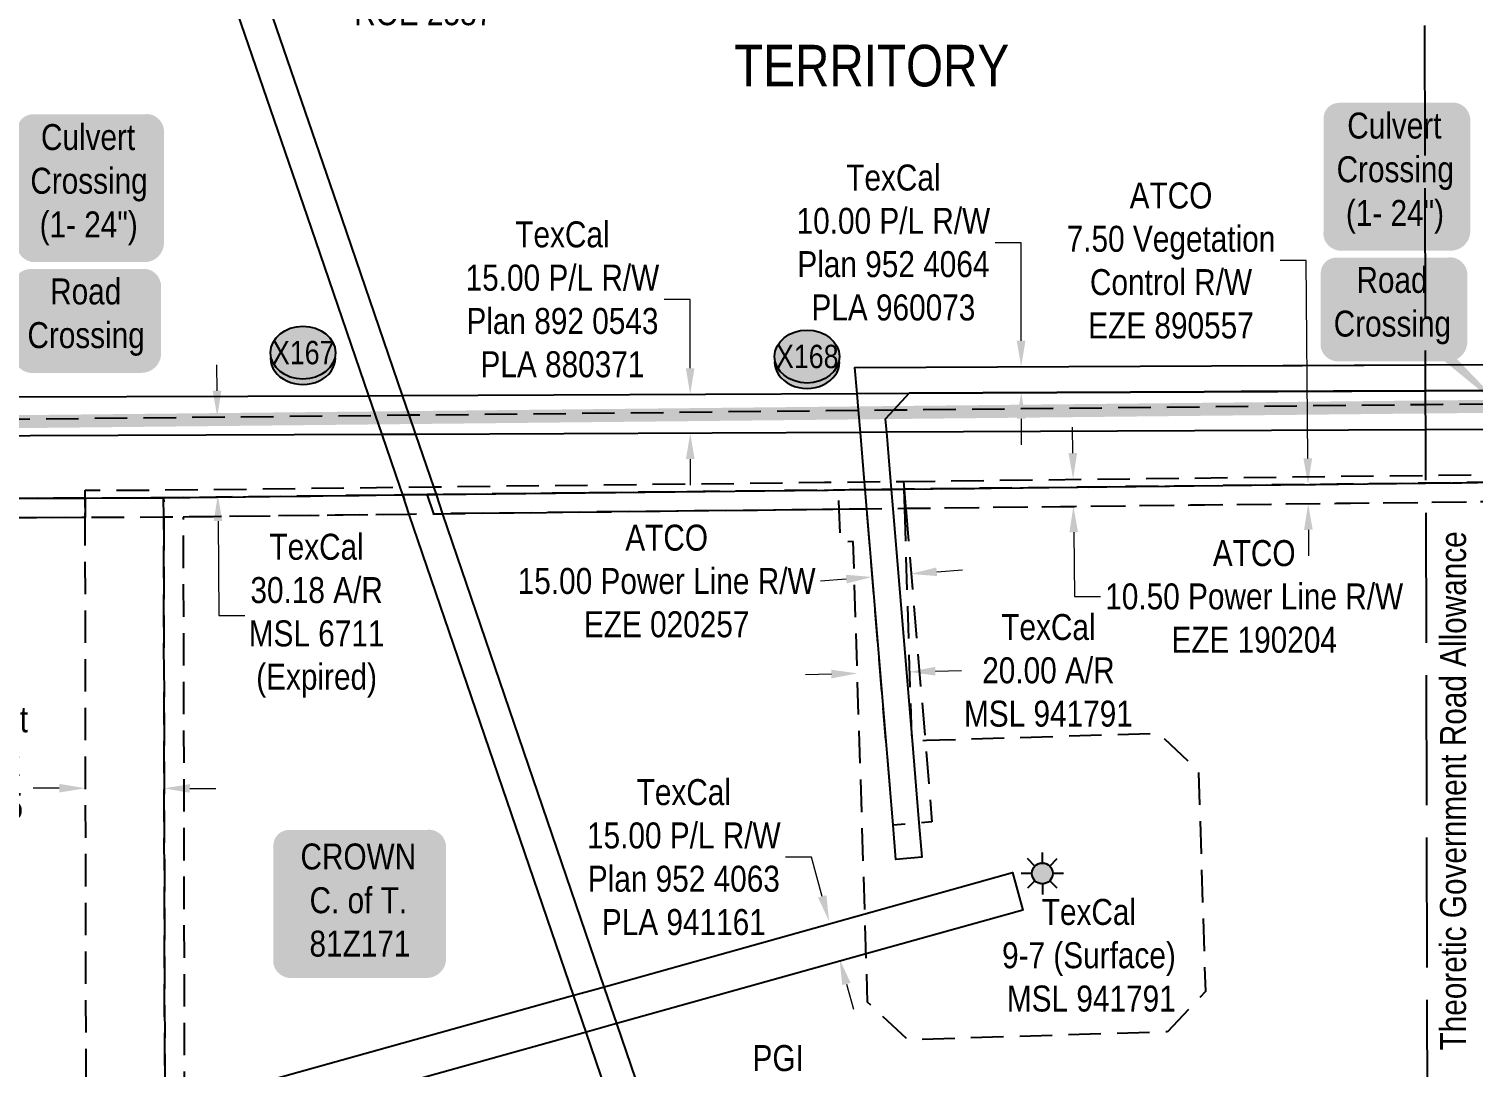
# Model space of a CAD drawing. Extents: x 500622 to 512229, y 6022177 to 6028063.
# Drawn here: x 510736 to 511292, y 6022600 to 6022999 of the extents above; entities that cross this region are included whole.
import ezdxf
from ezdxf.enums import TextEntityAlignment as Align

# ---------------------------------------------------------------- set-up
doc = ezdxf.new("R2010")
doc.units = 0
doc.header["$LTSCALE"] = 5
doc.header["$PDMODE"] = 3
doc.header["$PDSIZE"] = 30
for name, pattern in [('foc-ACCESSROAD', [3.75, 2.5, -1.25]), ('foc-EZE', [3.75, 2.5, -1.25]), ('foc-FLOWLINE', [3.75, 2.5, -1.25]), ('foc-UNSURVEYED', [12.5, 10, -2.5])]:
    doc.linetypes.add(name, pattern=pattern)
doc.layers.get('Defpoints').update_dxf_attribs({"color": 9})
for name, color, linetype in [('AS-OWNER', 7, 'Continuous'), ('AS-POWER', 104, 'foc-POWER'), ('CG-NOTES', 7, 'Continuous'), ('F-EZE', 190, 'foc-FLOWLINE'), ('F-RW', 190, 'Continuous'), ('F-WS', 190, 'foc-ACCESSROAD'), ('F-WS-S', 190, 'Continuous'), ('L-ROAD-T', 7, 'Continuous'), ('L-UNS-T', 3, 'Continuous'), ('L-USEC', 7, 'foc-UNSURVEYED'), ('P-BUFFER OUTLINE 30m', 40, 'foc-EZE'), ('P-CROSSINGS', 250, 'Continuous')]:
    doc.layers.add(name, color=color, linetype=linetype)
for name, color, linetype, lineweight in [('F-AR-T', 190, 'Continuous', 9), ('F-EZE-T', 190, 'Continuous', 9), ('F-RW-T', 190, 'Continuous', 9), ('F-WS-T', 190, 'Continuous', 9)]:
    doc.layers.add(name, color=color, linetype=linetype, lineweight=lineweight)
doc.styles.add('80', font='ARIALN.TTF', dxfattribs={"height": 10})
doc.styles.add('80CG', font='ARIALN.TTF', dxfattribs={"height": 10})
doc.styles.add('80L', font='ARIALN.TTF', dxfattribs={"height": 10})
doc.styles.add('Crossing', font='ARIALN.TTF', dxfattribs={"height": 10})
doc.styles.add('foc-LtypeFont', font='ARIALN.TTF', dxfattribs={"height": 7.35})
doc.linetypes.add('foc-POWER', pattern='A,6,-1,["P",foc-LtypeFont,S=0.2,R=0,X=-0.625,Y=-0.75],-1.24,4', length=12.24)
doc.linetypes.add('foc-POWER-NOLINE', pattern='A,0,-4,["P",foc-LtypeFont,S=0.2,R=0,X=-0.625,Y=-0.75],-8.24', length=12.24)
doc.dimstyles.new('Compass 5 000', dxfattribs={"dimscale": 5, "dimtxt": 9, "dimasz": 2, "dimexe": 0.2, "dimexo": 0.0625, "dimgap": 0.5, "dimtad": 0, "dimtih": 1, "dimtoh": 1, "dimzin": 0, "dimdsep": 46, "dimtxsty": '80CG', "dimcen": 0.1, "dimse1": 1, "dimse2": 1, "dimclrd": 256, "dimclrt": 256, "dimaunit": 1, "dimadec": 4, "dimazin": 0, "dimtfac": 0.06, "dimtofl": 0, "dimtmove": 0, "dimatfit": 1, "dimfxl": 0.2, "dimtolj": 1, "dimtzin": 0, "dimlwd": -1, "dimarcsym": 0})

# ---------------------------------------------------------------- blocks, each defined once
blk = doc.blocks.new('*D573')
at = {"layer": 'Defpoints', "color": 0, "transparency": 16777216}
for p in [(511074.95, 6022756.02), (511054.92, 6022755.47), (511075.06, 6022751.68)]:
    blk.add_point(p, dxfattribs=at)
at = {"layer": 'F-AR-T', "transparency": 16777216}
for p, q in [((511045.04, 6022750.86), (511035.04, 6022750.58)), ((511085.06, 6022751.95), (511095.06, 6022752.23))]:
    blk.add_line(p, q, dxfattribs=at)
for points in [[(511044.99, 6022752.52), (511045.09, 6022749.19), (511055.04, 6022751.13)], [(511085.01, 6022753.62), (511085.11, 6022750.29), (511075.06, 6022751.68)]]:
    blk.add_solid(points, dxfattribs=at)
at = {"layer": 'F-AR-T', "transparency": 16777216, "insert": (511128.55, 6022752.23), "char_height": 10, "attachment_point": 5, "style": '80CG'}
blk.add_mtext('\\A1;TexCal\\P20.00 A/R\\PMSL 941791', dxfattribs=at)
blk = doc.blocks.new('*D574')
at = {"layer": 'Defpoints', "color": 0, "transparency": 16777216}
for p in [(510758.12, 6022762.5), (510788.34, 6022762.45), (510758.02, 6022706.91)]:
    blk.add_point(p, dxfattribs=at)
at = {"layer": 'F-AR-T', "transparency": 16777216}
for p, q in [((510748.02, 6022706.92), (510738.02, 6022706.94)), ((510798.25, 6022706.84), (510808.25, 6022706.83))]:
    blk.add_line(p, q, dxfattribs=at)
for points in [[(510748.03, 6022708.59), (510748.02, 6022705.26), (510758.02, 6022706.91)], [(510798.25, 6022708.51), (510798.24, 6022705.17), (510788.25, 6022706.86)]]:
    blk.add_solid(points, dxfattribs=at)
at = {"layer": 'F-AR-T', "transparency": 16777216, "insert": (510707.98, 6022706.94), "char_height": 10, "attachment_point": 5, "style": '80CG'}
blk.add_mtext('\\A1;Paramount\\P30.18 A/R\\PMSL 6695\\P(Expired)', dxfattribs=at)
blk = doc.blocks.new('*D578')
at = {"layer": 'Defpoints', "color": 0, "transparency": 16777216}
for p in [(511060.45, 6022792.08), (511075.29, 6022793.27), (511060.76, 6022788.22)]:
    blk.add_point(p, dxfattribs=at)
at = {"layer": 'F-EZE-T', "transparency": 16777216}
for p, q in [((511085.57, 6022790.22), (511095.53, 6022791.03)), ((511050.79, 6022787.42), (511040.82, 6022786.62))]:
    blk.add_line(p, q, dxfattribs=at)
for points in [[(511085.43, 6022791.88), (511085.7, 6022788.56), (511075.6, 6022789.42)], [(511050.66, 6022789.08), (511050.92, 6022785.76), (511060.76, 6022788.22)]]:
    blk.add_solid(points, dxfattribs=at)
at = {"layer": 'F-EZE-T', "transparency": 16777216, "insert": (510981.68, 6022786.62), "char_height": 10, "attachment_point": 5, "style": '80CG'}
blk.add_mtext('\\A1;ATCO\\P15.00 Power Line R/W\\PEZE 020257', dxfattribs=at)
blk = doc.blocks.new('*D579')
at = {"layer": 'Defpoints', "color": 0, "transparency": 16777216}
for p in [(511192.33, 6022823.57), (511192.39, 6022816.07), (511228.47, 6022816.37)]:
    blk.add_point(p, dxfattribs=at)
at = {"layer": 'F-EZE-T', "transparency": 16777216}
for p, q in [((511227.68, 6022909.98), (511217.68, 6022909.98)), ((511228.32, 6022833.87), (511227.68, 6022909.98)), ((511228.55, 6022806.37), (511228.64, 6022796.37))]:
    blk.add_line(p, q, dxfattribs=at)
for points in [[(511229.99, 6022833.89), (511226.65, 6022833.86), (511228.41, 6022823.87)], [(511230.22, 6022806.38), (511226.89, 6022806.36), (511228.47, 6022816.37)]]:
    blk.add_solid(points, dxfattribs=at)
at = {"layer": 'F-EZE-T', "transparency": 16777216, "insert": (511175.71, 6022909.98), "char_height": 10, "attachment_point": 5, "style": '80CG'}
blk.add_mtext('\\A1;ATCO\\P7.50 Vegetation \\PControl R/W\\PEZE 890557', dxfattribs=at)
blk = doc.blocks.new('*D581')
at = {"layer": 'Defpoints', "color": 0, "transparency": 16777216}
for p in [(511245.4, 6022827.19), (511138.17, 6022815.45), (511245.52, 6022816.7)]:
    blk.add_point(p, dxfattribs=at)
at = {"layer": 'F-EZE-T', "transparency": 16777216}
for p, q in [((511137.93, 6022835.94), (511137.82, 6022845.94)), ((511138.29, 6022805.45), (511138.57, 6022780.67)), ((511138.57, 6022780.67), (511148.57, 6022780.67))]:
    blk.add_line(p, q, dxfattribs=at)
for points in [[(511139.6, 6022835.96), (511136.27, 6022835.92), (511138.05, 6022825.94)], [(511139.95, 6022805.47), (511136.62, 6022805.43), (511138.17, 6022815.45)]]:
    blk.add_solid(points, dxfattribs=at)
at = {"layer": 'F-EZE-T', "transparency": 16777216, "insert": (511207.71, 6022780.67), "char_height": 10, "attachment_point": 5, "style": '80CG'}
blk.add_mtext('\\A1;ATCO\\P10.50 Power Line R/W\\PEZE 190204', dxfattribs=at)
blk = doc.blocks.new('*D600')
at = {"layer": 'Defpoints', "color": 0, "transparency": 16777216}
for p in [(510808.79, 6022849.92), (510829, 6022850.07), (510829.23, 6022819.87)]:
    blk.add_point(p, dxfattribs=at)
at = {"layer": 'F-RW-T', "transparency": 16777216}
for p, q in [((510808.71, 6022859.92), (510808.64, 6022869.92)), ((510809.09, 6022809.72), (510809.35, 6022773.34)), ((510809.35, 6022773.34), (510819.35, 6022773.34))]:
    blk.add_line(p, q, dxfattribs=at)
for points in [[(510810.38, 6022859.93), (510807.05, 6022859.9), (510808.79, 6022849.92)], [(510810.75, 6022809.73), (510807.42, 6022809.71), (510809.01, 6022819.72)]]:
    blk.add_solid(points, dxfattribs=at)
at = {"layer": 'F-RW-T', "transparency": 16777216, "insert": (510847.02, 6022773.34), "char_height": 10, "attachment_point": 5, "style": '80CG'}
blk.add_mtext('\\A1;TexCal\\P30.18 A/R\\PMSL 6711\\P(Expired)', dxfattribs=at)
blk = doc.blocks.new('*D602')
at = {"layer": 'Defpoints', "color": 0, "transparency": 16777216}
for p in [(511044.19, 6022655.66), (510905.56, 6022617.36), (510909.55, 6022602.91)]:
    blk.add_point(p, dxfattribs=at)
at = {"layer": 'F-RW-T', "transparency": 16777216}
for p, q in [((511037.37, 6022680.34), (511027.37, 6022680.34)), ((511041.53, 6022665.3), (511037.37, 6022680.34)), ((511050.85, 6022631.56), (511053.51, 6022621.92))]:
    blk.add_line(p, q, dxfattribs=at)
for points in [[(511043.13, 6022665.74), (511039.92, 6022664.85), (511044.19, 6022655.66)], [(511052.45, 6022632.01), (511049.24, 6022631.12), (511048.18, 6022641.2)]]:
    blk.add_solid(points, dxfattribs=at)
at = {"layer": 'F-RW-T', "transparency": 16777216, "insert": (510988.29, 6022680.34), "char_height": 10, "attachment_point": 5, "style": '80CG'}
blk.add_mtext('\\A1;TexCal\\P15.00 P/L R/W\\PPlan 952 4063\\PPLA 941161', dxfattribs=at)
blk = doc.blocks.new('*D603')
at = {"layer": 'Defpoints', "color": 0, "transparency": 16777216}
for p in [(511118.07, 6022869.14), (511205.05, 6022869.27), (511205.07, 6022859.27)]:
    blk.add_point(p, dxfattribs=at)
at = {"layer": 'F-RW-T', "transparency": 16777216}
for p, q in [((511118, 6022916.9), (511108, 6022916.9)), ((511118.05, 6022879.14), (511118, 6022916.9)), ((511118.09, 6022849.14), (511118.11, 6022839.14))]:
    blk.add_line(p, q, dxfattribs=at)
for points in [[(511119.72, 6022879.14), (511116.38, 6022879.14), (511118.07, 6022869.14)], [(511119.76, 6022849.14), (511116.43, 6022849.14), (511118.08, 6022859.14)]]:
    blk.add_solid(points, dxfattribs=at)
at = {"layer": 'F-RW-T', "transparency": 16777216, "insert": (511068.91, 6022916.9), "char_height": 10, "attachment_point": 5, "style": '80CG'}
blk.add_mtext('\\A1;TexCal\\P10.00 P/L R/W\\PPlan 952 4064\\PPLA 960073', dxfattribs=at)
blk = doc.blocks.new('*D604')
at = {"layer": 'Defpoints', "color": 0, "transparency": 16777216}
for p in [(510990.73, 6022858.58), (511008, 6022858.6), (511008.02, 6022843.6)]:
    blk.add_point(p, dxfattribs=at)
at = {"layer": 'F-RW-T', "transparency": 16777216}
for p, q in [((510990.68, 6022895.03), (510980.68, 6022895.03)), ((510990.72, 6022868.58), (510990.68, 6022895.03)), ((510990.77, 6022833.58), (510990.78, 6022823.58))]:
    blk.add_line(p, q, dxfattribs=at)
for points in [[(510992.38, 6022868.58), (510989.05, 6022868.57), (510990.73, 6022858.58)], [(510992.44, 6022833.58), (510989.1, 6022833.58), (510990.75, 6022843.58)]]:
    blk.add_solid(points, dxfattribs=at)
at = {"layer": 'F-RW-T', "transparency": 16777216, "insert": (510941.59, 6022895.03), "char_height": 10, "attachment_point": 5, "style": '80CG'}
blk.add_mtext('\\A1;TexCal\\P15.00 P/L R/W\\PPlan 892 0543\\PPLA 880371', dxfattribs=at)
blk = doc.blocks.new('*D605')
at = {"layer": 'Defpoints', "color": 0, "transparency": 16777216}
for p in [(510820.19, 6023032.44), (510823.42, 6022985.11), (510834.96, 6022989.03)]:
    blk.add_point(p, dxfattribs=at)
at = {"layer": 'F-RW-T', "transparency": 16777216}
for p, q in [((510829.66, 6023035.66), (510839.13, 6023038.88)), ((510839.13, 6023038.88), (510849.13, 6023038.88)), ((510799.19, 6023025.29), (510789.72, 6023022.06))]:
    blk.add_line(p, q, dxfattribs=at)
for points in [[(510829.12, 6023037.23), (510830.2, 6023034.08), (510820.19, 6023032.44)], [(510798.65, 6023026.86), (510799.72, 6023023.71), (510808.65, 6023028.51)]]:
    blk.add_solid(points, dxfattribs=at)
at = {"layer": 'F-RW-T', "transparency": 16777216, "insert": (510888.21, 6023038.88), "char_height": 10, "attachment_point": 5, "style": '80CG'}
blk.add_mtext('\\A1;Pembina\\P12.19 P/L R/W\\PPlan 1132 KS\\PPLA 150783\\PROE 2587', dxfattribs=at)
blk = doc.blocks.new('*D607')
at = {"layer": 'Defpoints', "color": 0, "transparency": 16777216}
for p in [(510867.05, 6022458.54), (510867.02, 6022435.69), (510974.84, 6022435.53)]:
    blk.add_point(p, dxfattribs=at)
at = {"layer": 'F-RW-T', "transparency": 16777216}
for p, q in [((510974.89, 6022468.39), (510975.05, 6022577.97)), ((510975.05, 6022577.97), (510985.05, 6022577.97)), ((510974.83, 6022425.53), (510974.81, 6022415.53))]:
    blk.add_line(p, q, dxfattribs=at)
for points in [[(510973.22, 6022468.39), (510976.56, 6022468.39), (510974.88, 6022458.39)], [(510973.16, 6022425.53), (510976.5, 6022425.53), (510974.84, 6022435.53)]]:
    blk.add_solid(points, dxfattribs=at)
at = {"layer": 'F-RW-T', "transparency": 16777216, "insert": (511024.59, 6022577.97), "char_height": 10, "attachment_point": 5, "style": '80CG'}
blk.add_mtext('\\A1;PGI \\P22.86 P/L R/W\\PPlan 848 RS\\PPLA 3236', dxfattribs=at)
blk = doc.blocks.new('*D624')
at = {"layer": 'Defpoints', "color": 0, "transparency": 16777216}
for p in [(510828.79, 6022468.31), (510872.51, 6022468.25), (510828.77, 6022458.31)]:
    blk.add_point(p, dxfattribs=at)
at = {"layer": 'F-RW-T', "transparency": 16777216}
for p, q in [((510872.52, 6022478.25), (510872.59, 6022529.73)), ((510872.59, 6022529.73), (510882.59, 6022529.73)), ((510872.48, 6022448.25), (510872.46, 6022438.25))]:
    blk.add_line(p, q, dxfattribs=at)
for points in [[(510870.85, 6022478.25), (510874.19, 6022478.25), (510872.51, 6022468.25)], [(510870.81, 6022448.25), (510874.14, 6022448.25), (510872.49, 6022458.25)]]:
    blk.add_solid(points, dxfattribs=at)
at = {"layer": 'F-RW-T', "transparency": 16777216, "insert": (510921.68, 6022529.73), "char_height": 10, "attachment_point": 5, "style": '80CG'}
blk.add_mtext('\\A1;Paramount \\P10.00 P/L R/W\\PPlan 832 2652\\PPLA 810248\\P(LIC. #9285-1)', dxfattribs=at)
blk = doc.blocks.new('*U565')
h = blk.add_hatch(color=255)
edge = h.paths.add_edge_path()
edge.add_line((-26.5, -28.5), (26.5, -28.5))
edge.add_arc((26.5, -22.5), 6, 270, 360)
edge.add_line((32.5, -22.5), (32.5, 21))
edge.add_arc((26.5, 21), 6, 0, 90)
edge.add_line((26.5, 27), (-26.5, 27))
edge.add_arc((-26.5, 21), 6, 90, 180)
edge.add_line((-32.5, 21), (-32.5, -22.5))
edge.add_arc((-26.5, -22.5), 6, 180, 270)
at = {"color": 14, "flags": 128}
blk.add_lwpolyline([(-26.5, -28.5, 3, 3, 0), (26.5, -28.5, 3, 3, 0.414214), (32.5, -22.5, 3, 3, 0), (32.5, 21, 3, 0, 0.414214), (26.5, 27, 0, 0, 0), (-26.5, 27, 0, 0, 0.414214), (-32.5, 21, 0, 0, 0), (-32.5, -22.5, 0, 3, 0.414214)], format="xyseb", close=True, dxfattribs=at)
at = {"color": 14, "style": '80'}
blk.add_attdef('ENTER_TEXT_001', (-26.85, -4.92), '', height=10, dxfattribs=at)
blk = doc.blocks.new('GAS')
h = blk.add_hatch(color=255)
h.dxf.hatch_style = 1
edge = h.paths.add_edge_path()
edge.add_arc((0, 0), 0.9, 0, 360)
for p, q in [((-0.57, 0.57), (-1.14, 1.14)), ((0, 0.81), (0, 1.62)), ((0.57, 0.57), (1.14, 1.14)), ((-0.81, 0), (-1.62, 0)), ((1.62, 0), (0.81, 0)), ((-0.57, -0.57), (-1.14, -1.14)), ((0, -0.81), (0, -1.62)), ((1.14, -1.14), (0.57, -0.57))]:
    blk.add_line(p, q)
blk.add_circle((0, 0), 0.8)
blk = doc.blocks.new('*U1170')
h = blk.add_hatch(color=59)
edge = h.paths.add_edge_path()
edge.add_line((-21.5, -20), (21.5, -20))
edge.add_arc((21.5, -14), 6, 270, 360)
edge.add_line((27.5, -14), (27.5, 12.5))
edge.add_arc((21.5, 12.5), 6, 0, 90)
edge.add_line((21.5, 18.5), (-21.5, 18.5))
edge.add_arc((-21.5, 12.5), 6, 90, 180)
edge.add_line((-27.5, 12.5), (-27.5, -14))
edge.add_arc((-21.5, -14), 6, 180, 270)
at = {"color": 1, "flags": 128}
blk.add_lwpolyline([(-21.5, -20, 3, 3, 0), (21.5, -20, 3, 3, 0.414214), (27.5, -14, 3, 3, 0), (27.5, 12.5, 3, 0, 0.414214), (21.5, 18.5, 0, 0, 0), (-21.5, 18.5, 0, 0, 0.414214), (-27.5, 12.5, 0, 0, 0), (-27.5, -14, 0, 3, 0.414214)], format="xyseb", close=True, dxfattribs=at)
blk.add_lwpolyline([(-80.84, -38.57, 0, 7.5, 0), (0, 0, 0, 0, 0)], format="xyseb", dxfattribs=at)
at = {"color": 1, "style": '80'}
blk.add_attdef('ENTER_TEXT_001', (-35.99, -5), '', height=10, dxfattribs=at)
blk = doc.blocks.new('*U1148')
h = blk.add_hatch(color=254)
edge = h.paths.add_edge_path()
edge.add_line((-21.5, -28.5), (21.5, -28.5))
edge.add_arc((21.5, -22.5), 6, 270, 360)
edge.add_line((27.5, -22.5), (27.5, 21))
edge.add_arc((21.5, 21), 6, 0, 90)
edge.add_line((21.5, 27), (-21.5, 27))
edge.add_arc((-21.5, 21), 6, 90, 180)
edge.add_line((-27.5, 21), (-27.5, -22.5))
edge.add_arc((-21.5, -22.5), 6, 180, 270)
at = {"color": 160, "flags": 128}
blk.add_lwpolyline([(-21.5, -28.5, 3, 3, 0), (21.5, -28.5, 3, 3, 0.414214), (27.5, -22.5, 3, 3, 0), (27.5, 21, 3, 0, 0.414214), (21.5, 27, 0, 0, 0), (-21.5, 27, 0, 0, 0.414214), (-27.5, 21, 0, 0, 0), (-27.5, -22.5, 0, 3, 0.414214)], format="xyseb", close=True, dxfattribs=at)
at = {"color": 160, "style": '80'}
blk.add_attdef('ENTER_TEXT_001', (-26.85, -4.92), '', height=10, dxfattribs=at)
blk = doc.blocks.new('*U1169')
h = blk.add_hatch(color=59)
edge = h.paths.add_edge_path()
edge.add_line((-21.5, -20), (21.5, -20))
edge.add_arc((21.5, -14), 6, 270, 360)
edge.add_line((27.5, -14), (27.5, 12.5))
edge.add_arc((21.5, 12.5), 6, 0, 90)
edge.add_line((21.5, 18.5), (-21.5, 18.5))
edge.add_arc((-21.5, 12.5), 6, 90, 180)
edge.add_line((-27.5, 12.5), (-27.5, -14))
edge.add_arc((-21.5, -14), 6, 180, 270)
at = {"color": 1, "flags": 128}
blk.add_lwpolyline([(-21.5, -20, 3, 3, 0), (21.5, -20, 3, 3, 0.414214), (27.5, -14, 3, 3, 0), (27.5, 12.5, 3, 0, 0.414214), (21.5, 18.5, 0, 0, 0), (-21.5, 18.5, 0, 0, 0.414214), (-27.5, 12.5, 0, 0, 0), (-27.5, -14, 0, 3, 0.414214)], format="xyseb", close=True, dxfattribs=at)
blk.add_lwpolyline([(46.46, -42.97, 0, 7.5, 0), (0, 0, 0, 0, 0)], format="xyseb", dxfattribs=at)
at = {"color": 1, "style": '80'}
blk.add_attdef('ENTER_TEXT_001', (-35.99, -5), '', height=10, dxfattribs=at)
blk = doc.blocks.new('xing2')
h = blk.add_hatch(color=50)
h.dxf.hatch_style = 1
edge = h.paths.add_edge_path()
edge.add_ellipse((0, 0), major_axis=(-12.5, 0), ratio=0.816297, start_angle=0, end_angle=360)
h = blk.add_hatch(color=250)
h.dxf.hatch_style = 1
edge = h.paths.add_edge_path()
edge.add_ellipse((0, -2.05), major_axis=(-12.5, 0), ratio=0.816297, start_angle=0, end_angle=180)
edge.add_line((12.5, -2.05), (12.5, 0))
edge.add_ellipse((0, 0), major_axis=(-12.5, 0), ratio=0.816297, start_angle=0, end_angle=180, ccw=False)
edge.add_line((-12.5, 0), (-12.5, -2.05))
at = {"color": 250}
blk.add_ellipse((0, 0), major_axis=(-12.5, 0), ratio=0.816297, dxfattribs=at)
blk.add_ellipse((0, -2.05), major_axis=(-12.5, 0), ratio=0.816297, start_param=0, end_param=3.141593, dxfattribs=at)
at = {"color": 250, "style": 'Crossing'}
blk.add_attdef('CROSSING', text='', height=9, dxfattribs=at).set_placement((0.09, 0.02), align=Align.MIDDLE_CENTER)
at = {"color": 250, "style": 'Crossing', "flags": 1}
for tag, p in [('OWNER', (0.09, -12.49)), ('DESCRIPTION', (0.09, -25.77)), ('LOCATION', (0.09, -39.3)), ('DWG_REF', (0.09, -52.84))]:
    blk.add_attdef(tag, text='', height=9, dxfattribs=at).set_placement(p, align=Align.MIDDLE_CENTER)

msp = doc.modelspace()

# ---------------------------------------------------------------- linework, layer by layer
at = {"layer": 'AS-POWER', "linetype": 'foc-POWER-NOLINE', "flags": 128}
msp.add_lwpolyline([(510196.151, 6022816.638), (510471.619, 6022817.544), (510507.902, 6022817.668), (510513.965, 6022817.686), (510521.903, 6022817.714), (510531.972, 6022817.748), (510537.648, 6022817.77), (510548.482, 6022817.808), (510757.992, 6022818.599), (510788.179, 6022818.714), (510880.138, 6022819.78), (510892.962, 6022819.927), (511042.415, 6022821.662), (511058.034, 6022821.842), (511067.424, 6022821.953), (511068.053, 6022821.959), (511073.075, 6022822.017), (511273.67, 6022824.35), (511303.829, 6022824.7), (511347.88, 6022825.211), (511367.178, 6022825.436), (511400.725, 6022825.56), (511477.094, 6022825.843)], dxfattribs=at)
at = {"layer": 'F-EZE', "flags": 128}
msp.add_lwpolyline([(512196.677, 6022487.735), (512096.731, 6022487.472), (511671.41, 6022486.349), (511547.775, 6022790.361), (511544.877, 6022795.081), (511535.837, 6022809.798), (511510.382, 6022818.467), (511477.122, 6022818.342), (511419.248, 6022818.128), (511367.212, 6022817.735), (511366.05, 6022817.921), (511303.847, 6022817.199), (511273.689, 6022816.848), (511073.699, 6022814.526), (511073.075, 6022822.017), (511072.826, 6022825.017), (511273.663, 6022827.349), (511303.821, 6022827.7), (511367.155, 6022828.436), (511512.101, 6022828.973), (511542.804, 6022818.517), (511557.175, 6022795.119), (511678.467, 6022496.868), (512096.703, 6022497.972), (512196.65, 6022498.235)], dxfattribs=at)
for points in [[(511073.699, 6022814.527), (511081.109, 6022725.469), (511083.728, 6022693.983), (511078.737, 6022693.56), (511068.779, 6022692.715), (511058.658, 6022814.352), (511042.523, 6022814.165), (510895.511, 6022812.456), (510882.686, 6022812.309), (510795.695, 6022811.3), (510788.193, 6022811.214), (510758.003, 6022811.099), (510757.992, 6022818.599), (510757.988, 6022821.603), (510788.175, 6022821.715), (510879.116, 6022822.771), (510891.941, 6022822.92), (511042.411, 6022824.668), (511057.785, 6022824.845), (511067.42, 6022824.958), (511067.804, 6022824.963), (511072.825, 6022825.02), (511073.075, 6022822.017), (511073.699, 6022814.527)], [(511042.364, 6022814.172), (510892.074, 6022812.572), (510889.525, 6022820.043), (511042.256, 6022821.669), (511057.875, 6022821.85), (511067.265, 6022821.96), (511067.894, 6022821.967), (511072.916, 6022822.025), (511273.511, 6022824.357), (511303.669, 6022824.707), (511347.721, 6022825.219), (511365.891, 6022817.927), (511303.688, 6022817.206), (511273.53, 6022816.856), (511073.54, 6022814.534), (511068.518, 6022814.476), (511067.494, 6022814.464), (511058.499, 6022814.36), (511042.364, 6022814.172)], [(510094.665, 6022808.805), (510053.26, 6022808.67), (510053.236, 6022816.172), (510102.077, 6022816.33), (510134.45, 6022816.436), (510471.619, 6022817.544), (510507.902, 6022817.666), (510513.965, 6022817.684), (510521.903, 6022817.712), (510531.972, 6022817.746), (510537.649, 6022817.768), (510548.482, 6022817.808), (510757.992, 6022818.599), (510758.003, 6022811.099), (510551.633, 6022810.318), (510540.8, 6022810.277), (510535.123, 6022810.256), (510521.93, 6022810.209), (510515.871, 6022810.188), (510507.926, 6022810.163), (510471.636, 6022810.042), (510127.037, 6022808.91), (510094.665, 6022808.805)], [(510758.003, 6022811.099), (510551.633, 6022810.318), (510548.482, 6022817.808), (510757.992, 6022818.599), (510758.003, 6022811.099)], [(510796.332, 6022477.736), (510796.351, 6022467.734), (510788.849, 6022467.721), (510788.831, 6022477.723), (510788.645, 6022574.706), (510788.616, 6022589.718), (510788.193, 6022811.214), (510788.179, 6022818.714), (510880.138, 6022819.78), (510882.686, 6022812.309), (510795.695, 6022811.3), (510796.117, 6022590.11), (510796.146, 6022575.099), (510796.332, 6022477.736)]]:
    msp.add_lwpolyline(points, close=True, dxfattribs=at)
at = {"layer": 'F-RW'}
for points in [[(510620.015, 6023614.672), (510767.501, 6023185.705), (510775.031, 6023163.786), (510778.395, 6023154.001), (510788.752, 6023123.875), (510854.943, 6022931.379), (510879.953, 6022858.066), (510882.507, 6022850.577), (510885.059, 6022843.098), (510891.941, 6022822.92), (510892.962, 6022819.927), (510895.511, 6022812.456), (510957.704, 6022630.142), (510962.552, 6022615.931), (511009.569, 6022478.106), (511012.979, 6022468.109), (511016.385, 6022458.124), (511024.171, 6022435.297), (511031.958, 6022412.473), (511063.312, 6022320.558), (511097.364, 6022220.738)], [(511084.503, 6022220.697), (511050.45, 6022320.517), (511047.337, 6022329.645), (511019.094, 6022412.439), (511011.308, 6022435.264), (511003.518, 6022458.098), (511000.11, 6022468.085), (510996.701, 6022478.081), (510950.798, 6022612.644), (510945.95, 6022626.855), (510882.686, 6022812.309), (510880.138, 6022819.78), (510879.116, 6022822.771), (510872.203, 6022843.039), (510869.678, 6022850.443), (510867.098, 6022858.006), (510843.445, 6022927.339), (510775.886, 6023123.834), (510765.528, 6023153.961), (510763.932, 6023158.437), (510756.468, 6023180.372), (510608.469, 6023610.775)], [(511543.068, 6023225.358), (511543.5, 6023156.428), (511543.664, 6023126.269), (511544.805, 6022917.029), (511544.987, 6022883.797), (511545.002, 6022881.132), (511545.065, 6022869.62), (511545.111, 6022861.141), (511545.193, 6022846.151), (511303.778, 6022845.034), (511273.62, 6022844.895), (511066.225, 6022843.936), (511056.2, 6022843.889), (510885.059, 6022843.098), (510872.203, 6022843.039), (510702.862, 6022842.479)], [(510727.299, 6022857.547), (510867.098, 6022858.006), (510879.953, 6022858.066), (511054.953, 6022858.874), (511074.973, 6022858.967), (511273.583, 6022859.886), (511303.741, 6022860.025), (511425.479, 6022860.589), (511425.455, 6022865.585), (511476.821, 6022865.824), (511530.093, 6022866.071), (511530.011, 6022881.062), (511529.992, 6022884.621), (511529.914, 6022898.796), (511529.815, 6022916.981), (511528.674, 6023126.222), (511528.51, 6023156.381), (511528.134, 6023225.311)], [(511303.741, 6022860.025), (511273.583, 6022859.886), (511074.973, 6022858.967), (511069.066, 6022852.519), (511065.807, 6022848.961), (511066.225, 6022843.936), (511067.804, 6022824.963), (511068.053, 6022821.959), (511068.677, 6022814.468), (511076.095, 6022725.314), (511078.737, 6022693.56), (511079.835, 6022680.371), (511079.835, 6022680.371), (511069.875, 6022679.543), (511068.779, 6022692.715), (511058.658, 6022814.352), (511058.034, 6022821.842), (511057.785, 6022824.845), (511056.2, 6022843.889), (511055.494, 6022852.377), (511054.953, 6022858.874), (511054.121, 6022868.866), (511273.558, 6022869.881), (511303.717, 6022870.02)], [(510646.129, 6022582.351), (510756.949, 6022588.134), (510787.222, 6022589.713), (510794.723, 6022590.106), (510817.379, 6022591.288), (510944.556, 6022626.851), (510956.31, 6022630.138), (511051.085, 6022656.641), (511114.685, 6022674.426), (511118.722, 6022659.988), (511051.561, 6022641.207), (510961.158, 6022615.927), (510949.404, 6022612.639), (510819.819, 6022576.402), (510794.752, 6022575.094), (510787.25, 6022574.702), (510756.971, 6022573.122), (510722.021, 6022571.298)]]:
    msp.add_lwpolyline(points, dxfattribs=at)
at = {"layer": 'F-RW', "flags": 128}
msp.add_lwpolyline([(511202.752, 6022869.554), (511273.558, 6022869.881), (511303.717, 6022870.02), (511425.432, 6022870.583), (511476.74, 6022880.679), (511477.456, 6022880.82), (511530.011, 6022881.062), (511533.549, 6022881.079), (511545.002, 6022881.132), (511545.065, 6022869.62), (511545.111, 6022861.141), (511476.849, 6022860.826), (511425.479, 6022860.589), (511303.741, 6022860.025), (511273.583, 6022859.886), (511202.75, 6022859.559)], dxfattribs=at)
at = {"layer": 'F-WS', "flags": 128}
for points in [[(511598.49, 6022917.2), (511599.157, 6022795.252), (511549.628, 6022795.095), (511477.209, 6022794.866), (511477.122, 6022818.341), (511477.094, 6022825.843), (511400.725, 6022825.56), (511367.178, 6022825.436), (511347.88, 6022825.211), (511303.829, 6022824.7), (511273.67, 6022824.35), (511073.075, 6022822.017), (511068.053, 6022821.959), (511067.424, 6022821.953), (511058.034, 6022821.842), (511042.415, 6022821.662), (510892.962, 6022819.927), (510880.138, 6022819.78), (510788.179, 6022818.714), (510757.992, 6022818.599), (510548.482, 6022817.808), (510537.648, 6022817.77), (510531.972, 6022817.748), (510521.903, 6022817.714), (510513.965, 6022817.686), (510507.902, 6022817.668), (510471.619, 6022817.544), (510134.45, 6022816.436), (510102.077, 6022816.33), (510053.236, 6022816.172), (510053.161, 6022840.347), (510053.143, 6022846.348), (510131.898, 6022846.607), (510164.268, 6022846.713), (510471.55, 6022847.72), (510506.297, 6022847.834), (510507.803, 6022847.839), (510519.298, 6022847.877), (510521.797, 6022847.885), (510524.975, 6022847.897), (510535.834, 6022847.88), (510661.536, 6022848.409), (510681.54, 6022848.484), (510695.34, 6022848.628), (510702.842, 6022848.705), (510869.678, 6022850.443), (510882.507, 6022850.577), (511055.494, 6022852.377), (511069.066, 6022852.519), (511273.596, 6022854.648), (511303.754, 6022854.963), (511367.067, 6022855.621), (511476.875, 6022856.029), (511476.849, 6022860.826), (511476.821, 6022865.824), (511476.74, 6022880.679), (511476.542, 6022916.812), (511480.342, 6022916.824), (511497.575, 6022916.879), (511511.697, 6022916.923), (511529.815, 6022916.981), (511544.805, 6022917.029), (511598.49, 6022917.2)], [(511073.145, 6022814.529), (511075.872, 6022725.21), (511081.587, 6022725.386), (511086.601, 6022725.542), (511170.849, 6022728.14), (511186.308, 6022713.606), (511188.93, 6022628.627), (511174.359, 6022613.167), (511074.421, 6022610.084), (511058.961, 6022624.618), (511058.447, 6022641.284), (511057.971, 6022656.718), (511055.877, 6022724.592), (511053.475, 6022801.823), (511048.518, 6022801.743), (511048.015, 6022814.237), (511047.907, 6022821.734), (511063.526, 6022821.915), (511072.916, 6022822.025), (511073.145, 6022814.529)]]:
    msp.add_lwpolyline(points, close=True, dxfattribs=at)
msp.add_lwpolyline([(510759.472, 6022219.111), (510759.094, 6022319.594), (510758.748, 6022411.99), (510758.662, 6022434.823), (510758.576, 6022457.675), (510758.538, 6022467.669), (510758.519, 6022472.665), (510758.511, 6022477.671), (510758.458, 6022512.656), (510758.446, 6022520.157), (510758.415, 6022540.282), (510758.365, 6022573.127), (510758.343, 6022588.139), (510758.003, 6022811.099), (510757.992, 6022818.599), (510788.179, 6022818.714), (510788.193, 6022811.214), (510788.616, 6022589.718), (510788.645, 6022574.706), (510788.831, 6022477.723), (510788.849, 6022467.721), (510788.868, 6022457.726), (510788.947, 6022434.877), (510789.027, 6022412.036), (510789.349, 6022319.689), (510789.698, 6022219.207)], dxfattribs=at)
at = {"layer": 'L-USEC'}
msp.add_line((511272.93, 6023125.425), (511274.908, 6022321.242), dxfattribs=at)
at = {"layer": 'P-BUFFER OUTLINE 30m', "linetype": 'Continuous', "const_width": 4.997, "flags": 128}
msp.add_lwpolyline([(510153.832, 6022868.908), (510172.722, 6022854.825), (510207.667, 6022845.856), (510681.547, 6022847.485), (511307.673, 6022854.004), (511308.001, 6022825.743), (511367.17, 6022826.435), (511477.295, 6022826.844), (511521.742, 6022808.036), (511537.101, 6022775.449), (511660.989, 6022470.809), (512038.111, 6022471.807), (512038.285, 6022395.133)], dxfattribs=at)

# ---------------------------------------------------------------- block references
ref = msp.add_blockref('*U1148', (510759.341, 6022939.355), dxfattribs=dict(xscale=0.9984126106049139, yscale=0.9984126106049139, zscale=0.9984126106049139))
ref.add_attrib('ENTER_TEXT_001', 'Culvert', (510740.99, 6022952.556), dxfattribs={"color": 160, "height": 9.9841, "style": '80'})
ref.add_attrib('ENTER_TEXT_002', 'Crossing', (510736.901, 6022935.739), dxfattribs={"color": 160, "height": 9.9841, "style": '80'})
ref.add_attrib('ENTER_TEXT_003', '(1- 24")', (510740.473, 6022918.928), dxfattribs={"color": 160, "height": 9.9841, "style": '80'})
ref = msp.add_blockref('*U1148', (511261.866, 6022943.783), dxfattribs=dict(xscale=0.9984126106049139, yscale=0.9984126106049139, zscale=0.9984126106049139))
ref.add_attrib('ENTER_TEXT_001', 'Culvert', (511243.515, 6022956.984), dxfattribs={"color": 160, "height": 9.9841, "style": '80'})
ref.add_attrib('ENTER_TEXT_002', 'Crossing', (511239.425, 6022940.167), dxfattribs={"color": 160, "height": 9.9841, "style": '80'})
ref.add_attrib('ENTER_TEXT_003', '(1- 24")', (511242.998, 6022923.356), dxfattribs={"color": 160, "height": 9.9841, "style": '80'})
at = {"layer": 'AS-OWNER', "color": 6}
ref = msp.add_blockref('*U565', (510862.869, 6022663.876), dxfattribs=dict(at, xscale=0.9994626999999787, yscale=0.9994626999999787, zscale=0.9994626999999787))
ref.add_attrib('ENTER_TEXT_001', 'CROWN', (510840.821, 6022675.642), dxfattribs={"layer": '0', "color": 14, "height": 9.9946, "style": '80'})
ref.add_attrib('ENTER_TEXT_002', 'C. of T.', (510844.315, 6022658.807), dxfattribs={"layer": '0', "color": 14, "height": 9.9946, "style": '80'})
ref.add_attrib('ENTER_TEXT_003', '81Z171', (510844.284, 6022642.109), dxfattribs={"layer": '0', "color": 14, "height": 9.9946, "style": '80'})
at = {"layer": 'CG-NOTES'}
ref = msp.add_blockref('*U1169', (511260.749, 6022892.689), dxfattribs=dict(at, xscale=0.9984126106049139, yscale=0.9984126106049139, zscale=0.9984126106049139))
ref.add_attrib('ENTER_TEXT_001', 'Road', (511247.06, 6022897.573), dxfattribs={"layer": '0', "color": 1, "height": 9.9841, "style": '80'})
ref.add_attrib('ENTER_TEXT_002', 'Crossing', (511238.309, 6022880.756), dxfattribs={"layer": '0', "color": 1, "height": 9.9841, "style": '80'})
ref = msp.add_blockref('*U1170', (510758.224, 6022888.261), dxfattribs=dict(at, xscale=0.9984126106049139, yscale=0.9984126106049139, zscale=0.9984126106049139))
ref.add_attrib('ENTER_TEXT_001', 'Road', (510744.535, 6022893.145), dxfattribs={"layer": '0', "color": 1, "height": 9.9841, "style": '80'})
ref.add_attrib('ENTER_TEXT_002', 'Crossing', (510735.784, 6022876.328), dxfattribs={"layer": '0', "color": 1, "height": 9.9841, "style": '80'})
at = {"layer": 'F-WS-S', "xscale": 4.997294999999959, "yscale": 4.997294999999959, "zscale": 4.997294999999959}
msp.add_blockref('GAS', (511126.208, 6022674.129), dxfattribs=at)
at = {"layer": 'P-CROSSINGS', "color": 2, "xscale": 0.999461, "yscale": 0.999461, "zscale": 0.999461}
for p, values in [((510841.772, 6022874.562), {'CROSSING': 'X167'}), ((511035.684, 6022873.08), {'CROSSING': 'X168'})]:
    msp.add_blockref('xing2', p, dxfattribs=at).add_auto_attribs(values)

# ---------------------------------------------------------------- texts
at = {"layer": 'F-WS-T', "insert": (511110.422, 6022664.313), "char_height": 10, "attachment_point": 1, "style": '80'}
msp.add_mtext_dynamic_manual_height_columns('\\pi15.562;TexCal\\P\\pi0.29638;9-7 (Surface)\\P\\pi2.1484;MSL 941791', width=66.28853, gutter_width=44.976, heights=[0], dxfattribs=at)
at = {"layer": 'L-ROAD-T', "style": '80L'}
msp.add_text('Theoretic Government Road Allowance', height=9.99463, rotation=90, dxfattribs=at).set_placement((511284.203, 6022705.898), align=Align.MIDDLE_CENTER)
at = {"layer": 'L-UNS-T', "color": 3, "insert": (511060.557, 6022998.273), "char_height": 15.99134, "attachment_point": 5, "style": '80L'}
msp.add_mtext_dynamic_manual_height_columns('UNSURVEYED TERRITORY', width=126.34536, gutter_width=47.474, heights=[0], dxfattribs=at)

# ---------------------------------------------------------------- dimensions: what is measured, and where the dimension line sits
at = {"layer": 'F-AR-T'}
dim = msp.add_aligned_dim(p1=(511054.917, 6022755.467), p2=(511074.945, 6022756.015), distance=-4.337, text='TexCal\\P20.00 A/R\\PMSL 941791', dimstyle='Compass 5 000', dxfattribs=at)
dim.commit()
dim.dimension.update_dxf_attribs({"geometry": '*D573', "text_midpoint": (511128.552, 6022752.227)})
dim = msp.add_linear_dim(base=(510758.024, 6022706.907), p1=(510788.338, 6022762.449), p2=(510758.115, 6022762.498), angle=179.90604, text='Paramount\\P30.18 A/R\\PMSL 6695\\P(Expired)', dimstyle='Compass 5 000', dxfattribs=at)
dim.commit()
dim.dimension.update_dxf_attribs({"geometry": '*D574', "text_midpoint": (510707.98, 6022706.94), "dimtype": 161})
at = {"layer": 'F-EZE-T'}
for base, p1, p2, angle, text, picture, middle in [((511228.469, 6022816.37), (511192.325, 6022823.569), (511192.389, 6022816.066), 270.48396, 'ATCO\\P7.50 Vegetation \\PControl R/W\\PEZE 890557', '*D579', (511175.71, 6022909.983)), ((511138.17, 6022815.449), (511245.398, 6022827.19), (511245.52, 6022816.696), 270.66536, 'ATCO\\P10.50 Power Line R/W\\PEZE 190204', '*D581', (511207.715, 6022780.666))]:
    dim = msp.add_linear_dim(base=base, p1=p1, p2=p2, angle=angle, text=text, dimstyle='Compass 5 000', dxfattribs=at)
    dim.commit()
    dim.dimension.update_dxf_attribs({"geometry": picture, "text_midpoint": middle, "dimtype": 161})
dim = msp.add_aligned_dim(p1=(511075.288, 6022793.275), p2=(511060.447, 6022792.079), distance=3.867, text='ATCO\\P15.00 Power Line R/W\\PEZE 020257', dimstyle='Compass 5 000', dxfattribs=at)
dim.commit()
dim.dimension.update_dxf_attribs({"geometry": '*D578', "text_midpoint": (510981.681, 6022786.619)})
at = {"layer": 'F-RW-T'}
for base, p1, p2, angle, text, picture, middle in [((510820.194, 6023032.435), (510823.422, 6022985.106), (510834.964, 6022989.034), 18.79411, 'Pembina\\P12.19 P/L R/W\\PPlan 1132 KS\\PPLA 150783\\PROE 2587', '*D605', (510888.214, 6023038.879)), ((511118.065, 6022869.142), (511205.067, 6022859.27), (511205.052, 6022869.269), 90.08377, 'TexCal\\P10.00 P/L R/W\\PPlan 952 4064\\PPLA 960073', '*D603', (511068.909, 6022916.903)), ((510990.732, 6022858.577), (511008.018, 6022843.605), (511007.996, 6022858.603), 90.08373, 'TexCal\\P15.00 P/L R/W\\PPlan 892 0543\\PPLA 880371', '*D604', (510941.593, 6022895.026)), ((510808.788, 6022849.917), (510829.228, 6022819.87), (510829.004, 6022850.066), 90.42418, 'TexCal\\P30.18 A/R\\PMSL 6711\\P(Expired)', '*D600', (510847.022, 6022773.342)), ((511044.19, 6022655.658), (510909.553, 6022602.906), (510905.559, 6022617.364), 105.44174, 'TexCal\\P15.00 P/L R/W\\PPlan 952 4063\\PPLA 941161', '*D602', (510988.286, 6022680.343)), ((510974.843, 6022435.531), (510867.055, 6022458.543), (510867.022, 6022435.687), 269.91753, 'PGI \\P22.86 P/L R/W\\PPlan 848 RS\\PPLA 3236', '*D607', (511024.588, 6022577.971)), ((510872.505, 6022468.249), (510828.772, 6022458.313), (510828.786, 6022468.312), 89.91656, 'Paramount \\P10.00 P/L R/W\\PPlan 832 2652\\PPLA 810248\\P(LIC. #9285-1)', '*D624', (510921.681, 6022529.732))]:
    dim = msp.add_linear_dim(base=base, p1=p1, p2=p2, angle=angle, text=text, dimstyle='Compass 5 000', dxfattribs=at)
    dim.commit()
    dim.dimension.update_dxf_attribs({"geometry": picture, "text_midpoint": middle, "dimtype": 161})

doc.saveas('drawing.dxf')
